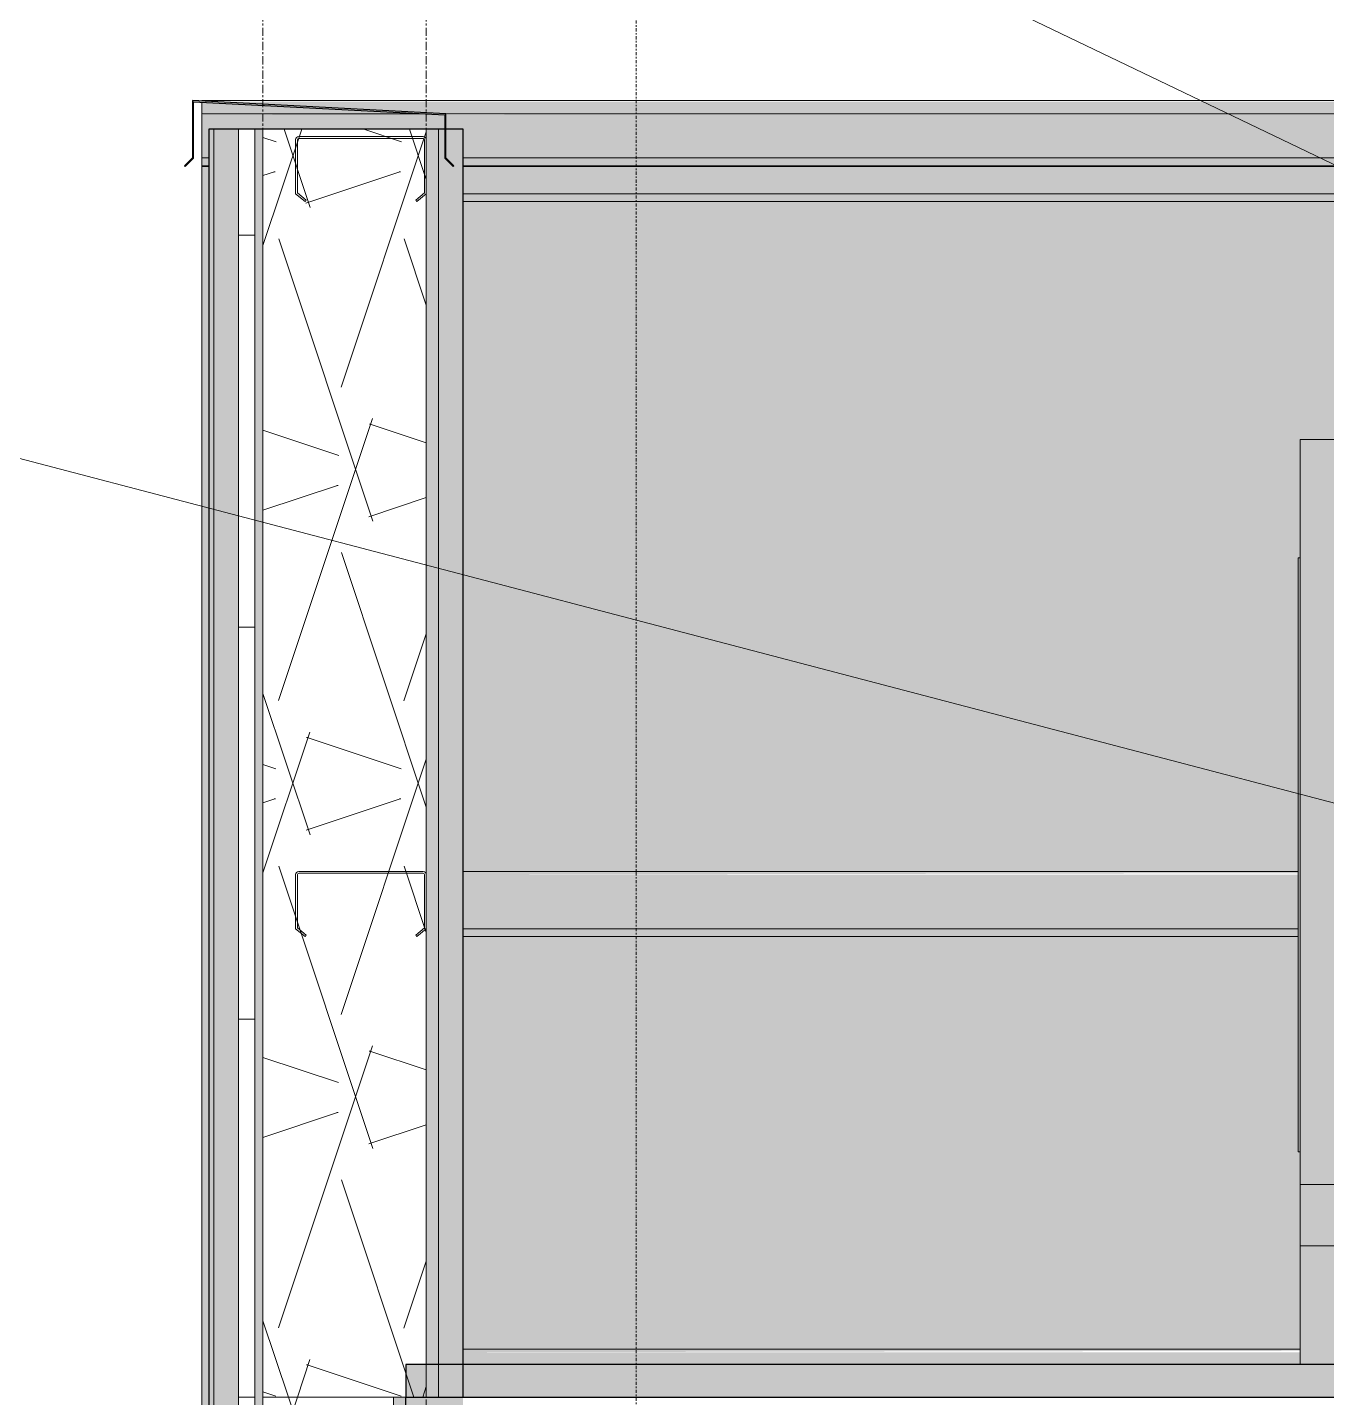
# Model space of a CAD drawing. Header units: inches. Extents: x -23445 to -32, y -314 to 853.
# Drawn here: x -18841.2 to -18761.7, y 164.1 to 248 of the extents above; entities that cross this region are included whole.
import ezdxf

# ---------------------------------------------------------------- set-up
doc = ezdxf.new("R2010")
doc.units = ezdxf.units.IN
doc.header["$MEASUREMENT"] = 0
doc.linetypes.add('Dash Dot 3_16_', pattern=[0.3125, 0.1875, -0.0625, 0, -0.0625])
doc.linetypes.add('Grid Line 1_2_', pattern=[0.875, 0.5, -0.125, 0.125, -0.125])
for name, color, linetype, lineweight in [('A-ANNO-IDEN', 131, 'Continuous', 9), ('A-ANNO-SYMB', 150, 'Continuous', 9), ('A-ROOF', 132, 'Continuous', 9), ('A-WALL', 113, 'Continuous', 9), ('A-WALL-PATT', 111, 'Continuous', 25), ('M-EQPM', 50, 'Continuous', 9), ('S-BEAM', 12, 'Continuous', 9), ('S-GRID', 1, 'Continuous', 9)]:
    doc.layers.add(name, color=color, linetype=linetype, lineweight=lineweight)
pattern_1 = [(0, (-33544.22, 67.247), (0, 24), []), (90, (-33544.22, 67.247), (-24, 1e-15), [])]
pattern_2 = [(161.57, (-33543.261, 68.207), (-7.6802237, -0.0009796), [0, -54.643, 6.067, 0]), (18.43, (-33545.181, 68.207), (-7.6802237, 0.0009796), [0, -54.643, 6.067, 0]), (108.43, (-33543.261, 68.207), (3.8382953, -19.20136532), [18.211, -42.499]), (71.57, (-33545.181, 68.207), (3.8382953, 19.20136532), [18.211, -42.499])]

# ---------------------------------------------------------------- blocks, each defined once
blk = doc.blocks.new('Carrier_48TC_Standard_Efficiency_Gas_Heat_Electric_Cooling_Packaged_Rooftop_Unit_3_to_15_nominal_tons - 12_5 ton 48TC__14-1350227-Building Section - East_West looking South _ Fitness Center')
at = {"layer": 'M-EQPM'}
for points in [[(-26217.89, 173.377), (-26129.765, 173.377), (-26129.765, 222.752), (-26217.89, 222.752), (-26217.89, 174.14)], [(-26217.89, 179.127), (-26217.89, 215.502), (-26218.015, 215.502), (-26218.015, 179.127)], [(-26217.89, 166.121), (-26129.765, 166.121), (-26129.765, 177.127), (-26217.89, 177.127), (-26217.89, 174.14)]]:
    blk.add_hatch(color=256, dxfattribs=at).paths.add_polyline_path(points, flags=0)
for p, q in [((-26217.89, 222.752), (-26129.765, 222.752)), ((-26217.89, 222.752), (-26217.89, 173.377)), ((-26218.015, 179.127), (-26218.015, 215.502)), ((-26218.015, 215.502), (-26217.89, 215.502)), ((-26217.89, 179.127), (-26218.015, 179.127)), ((-26217.89, 177.127), (-26129.765, 177.127)), ((-26217.89, 177.127), (-26217.89, 166.121)), ((-26129.765, 173.377), (-26217.89, 173.377))]:
    blk.add_line(p, q, dxfattribs=at)
blk = doc.blocks.new('Girt_C - 8_D-1472943-Building Section - East_West looking South _ Fitness Center')
at = {"layer": 'S-BEAM'}
h = blk.add_hatch(color=256, dxfattribs=at)
h.paths.add_polyline_path([(-26013.041, 237.797), (-25982.89, 237.797), (-25982.89, 239.456), (-26269.14, 239.456), (-26269.14, 237.797), (-26083.226, 237.797)], flags=0)
h.paths.add_polyline_path([(-25693.39, 237.797), (-25693.39, 240.826), (-25690.89, 240.826), (-25690.946, 241.109), (-25694.515, 241.109), (-25694.578, 239.912), (-25695.078, 239.456), (-25978.89, 239.456), (-25978.89, 237.797), (-25694.515, 237.797)], flags=0)
h.paths.add_polyline_path([(-25689.836, 240.826), (-25689.64, 240.826), (-25689.715, 241.109), (-25690.781, 241.109), (-25690.781, 240.826), (-25689.866, 240.826)], flags=0)
h = blk.add_hatch(color=256, dxfattribs=at)
h.paths.add_polyline_path([(-26269.14, 237.314), (-25982.89, 237.314), (-25982.89, 237.797), (-26269.14, 237.797)], flags=0)
h.paths.add_polyline_path([(-25693.39, 237.314), (-25693.39, 237.797), (-25978.89, 237.797), (-25978.89, 237.314), (-25697.206, 237.314)], flags=0)
for p, q in [((-26269.14, 237.797), (-25982.89, 237.797)), ((-26269.14, 237.314), (-25982.89, 237.314))]:
    blk.add_line(p, q, dxfattribs=at)
blk = doc.blocks.new('Girt_C - 8_D-V47-Building Section - East_West looking South _ Fitness Center')
at = {"layer": 'S-BEAM'}
h = blk.add_hatch(color=256, dxfattribs=at)
h.paths.add_polyline_path([(-26269.14, 166.867), (-26217.89, 166.953), (-26217.89, 167.055), (-26269.14, 167.03), (-26269.14, 166.961)], flags=0)
h.paths.add_polyline_path([(-25982.89, 166.867), (-25982.89, 167.055), (-26129.765, 167.013), (-26129.765, 166.867), (-25986.721, 166.867)], flags=0)
h.paths.add_polyline_path([(-25977.948, 166.867), (-25936.865, 166.907), (-25936.865, 167.055), (-25978.89, 166.995), (-25978.89, 166.867)], flags=0)
h.paths.add_polyline_path([(-25693.39, 166.867), (-25693.39, 167.055), (-25924.865, 166.989), (-25924.865, 166.867), (-25697.206, 166.867)], flags=0)
h = blk.add_hatch(color=256, dxfattribs=at)
h.paths.add_polyline_path([(-25693.39, 166.121), (-25693.39, 166.867), (-25924.865, 166.867), (-25924.865, 166.121), (-25697.206, 166.121)], flags=0)
h.paths.add_polyline_path([(-26258.69, 166.121), (-26217.89, 166.121), (-26217.89, 166.867), (-26269.14, 166.867), (-26269.14, 166.121)], flags=0)
h.paths.add_polyline_path([(-26129.765, 166.121), (-25982.89, 166.121), (-25982.89, 166.867), (-26129.765, 166.867)], flags=0)
h.paths.add_polyline_path([(-25978.89, 166.121), (-25936.865, 166.121), (-25936.865, 166.867), (-25978.89, 166.867)], flags=0)
blk.add_line((-26217.89, 167.055), (-26269.14, 167.055), dxfattribs=at)
blk = doc.blocks.new('Girt_C - 8_D-1405608-Building Section - East_West looking South _ Fitness Center')
at = {"layer": 'S-BEAM', "lineweight": 15}
for p, q in [((-26279.39, 241.109), (-26279.39, 237.797)), ((-26279.281, 237.848), (-26279.281, 241.112)), ((-26271.578, 241.297), (-26279.203, 241.297)), ((-26279.203, 241.188), (-26271.578, 241.188)), ((-26271.5, 241.113), (-26271.5, 237.848)), ((-26271.39, 237.797), (-26271.39, 241.109)), ((-26279.39, 237.797), (-26278.816, 237.315)), ((-26278.745, 237.399), (-26279.281, 237.848)), ((-26271.5, 237.848), (-26272.036, 237.398)), ((-26271.966, 237.314), (-26271.39, 237.797)), ((-26278.816, 237.315), (-26278.745, 237.399)), ((-26272.036, 237.398), (-26271.966, 237.314))]:
    blk.add_line(p, q, dxfattribs=at)
for centre, radius, start, end in [((-26279.203, 241.109), 0.188, 90, 180), ((-26279.203, 241.109), 0.0782, 90, 177.87728), ((-26271.578, 241.109), 0.188, 0, 90), ((-26271.578, 241.109), 0.0782, 3.04236, 90)]:
    blk.add_arc(centre, radius, start, end, dxfattribs=at)
blk = doc.blocks.new('Girt_C - 8_D-1405607-Building Section - East_West looking South _ Fitness Center')
at = {"layer": 'S-BEAM', "lineweight": 15}
for p, q in [((-26279.39, 196.109), (-26279.39, 192.797)), ((-26279.281, 192.848), (-26279.281, 196.112)), ((-26271.578, 196.297), (-26279.203, 196.297)), ((-26279.203, 196.188), (-26271.578, 196.188)), ((-26271.5, 196.113), (-26271.5, 192.848)), ((-26271.39, 192.797), (-26271.39, 196.109)), ((-26279.39, 192.797), (-26278.816, 192.315)), ((-26278.745, 192.399), (-26279.281, 192.848)), ((-26278.816, 192.315), (-26278.745, 192.399)), ((-26271.5, 192.848), (-26272.036, 192.398)), ((-26272.036, 192.398), (-26271.966, 192.314)), ((-26271.966, 192.314), (-26271.39, 192.797))]:
    blk.add_line(p, q, dxfattribs=at)
for centre, radius, start, end in [((-26279.203, 196.109), 0.188, 90, 180), ((-26279.203, 196.109), 0.0782, 90, 177.87728), ((-26271.578, 196.109), 0.188, 0, 90), ((-26271.578, 196.109), 0.0782, 3.04236, 90)]:
    blk.add_arc(centre, radius, start, end, dxfattribs=at)
blk = doc.blocks.new('Girt_C - 8_D-V64-Building Section - East_West looking South _ Fitness Center')
at = {"layer": 'S-BEAM'}
h = blk.add_hatch(color=256, dxfattribs=at)
h.paths.add_polyline_path([(-26269.14, 196.109), (-26218.015, 196.195), (-26218.015, 196.297), (-26269.14, 196.272), (-26269.14, 196.203)], flags=0)
h.paths.add_polyline_path([(-26129.765, 196.109), (-26019.64, 196.163), (-26019.64, 196.297), (-26129.765, 196.255), (-26129.765, 196.18)], flags=0)
h.paths.add_polyline_path([(-25933.216, 196.109), (-25693.39, 196.11), (-25693.39, 196.297), (-25933.416, 196.232), (-25933.28, 196.149)], flags=0)
h = blk.add_hatch(color=256, dxfattribs=at)
h.paths.add_polyline_path([(-26269.14, 192.797), (-26218.015, 192.797), (-26218.015, 196.109), (-26269.14, 196.109), (-26269.14, 193.676)], flags=0)
h.paths.add_polyline_path([(-25929.362, 192.797), (-25693.39, 192.797), (-25693.39, 196.109), (-25933.216, 196.109), (-25932.285, 195.539), (-25930.113, 193.676)], flags=0)
h.paths.add_polyline_path([(-26009.515, 192.797), (-26009.515, 193.852), (-26019.64, 193.852), (-26019.64, 196.109), (-26129.765, 196.109), (-26129.765, 192.797), (-26013.041, 192.797)], flags=0)
h = blk.add_hatch(color=256, dxfattribs=at)
h.paths.add_polyline_path([(-25693.39, 192.314), (-25693.39, 192.797), (-25929.362, 192.797), (-25928.95, 192.314), (-25697.206, 192.314)], flags=0)
h.paths.add_polyline_path([(-26258.69, 192.314), (-26218.015, 192.314), (-26218.015, 192.797), (-26269.14, 192.797), (-26269.14, 192.314)], flags=0)
h.paths.add_polyline_path([(-26129.765, 192.314), (-26009.515, 192.314), (-26009.515, 192.797), (-26129.765, 192.797)], flags=0)
for p, q in [((-26218.015, 196.297), (-26269.14, 196.297)), ((-26269.14, 192.797), (-26218.015, 192.797)), ((-26269.14, 192.314), (-26218.015, 192.314))]:
    blk.add_line(p, q, dxfattribs=at)

msp = doc.modelspace()

# ---------------------------------------------------------------- hatches: boundary and pattern name
at = {"layer": 'A-ROOF'}
msp.add_hatch(color=256, dxfattribs=at).paths.add_polyline_path([(-18818.03, 164.119), (-15356.53, 164.119), (-15356.53, 166.121), (-18818.03, 166.121), (-18818.03, 164.372)], flags=0)
at = {"layer": 'A-WALL'}
h = msp.add_hatch(color=256, dxfattribs=at)
h.paths.add_polyline_path([(-18831.548, 239.456), (-18831.03, 239.974), (-18831.03, 243.434), (-18815.655, 242.628), (-18815.655, 239.974), (-18815.592, 240), (-18815.592, 242.688), (-18831.092, 243.5), (-18831.092, 240), (-18831.592, 239.5)], flags=0)
h.paths.add_polyline_path([(-18224.012, 239.456), (-18223.967, 239.5), (-18224.467, 240), (-18224.467, 243.5), (-18239.967, 242.688), (-18239.967, 240), (-18239.905, 239.974), (-18239.905, 242.628), (-18224.53, 243.434), (-18224.53, 239.974)], flags=0)
at = {"layer": 'A-WALL', "lineweight": 5}
h = msp.add_hatch(color=256, dxfattribs=at)
h.paths.add_polyline_path([(-18830.53, 242.688), (-18816.787, 242.688), (-18830.53, 243.408), (-18830.53, 242.907)], flags=0)
h.paths.add_polyline_path([(-18815.592, 242.688), (-18239.905, 242.691), (-18225.049, 243.5), (-18829.836, 243.434), (-18815.655, 242.691)], flags=0)
h = msp.add_hatch(color=256, dxfattribs=at)
h.paths.add_polyline_path([(-18540.884, 240), (-18239.967, 240), (-18239.967, 242.688), (-18815.592, 242.628), (-18815.592, 241.75), (-18814.53, 241.75), (-18814.53, 240), (-18558.43, 240)], flags=0)
h.paths.add_polyline_path([(-18830.092, 240), (-18830.092, 241.75), (-18815.655, 241.75), (-18815.655, 242.628), (-18818.03, 242.688), (-18830.53, 242.628), (-18830.53, 240)], flags=0)
h = msp.add_hatch(color=256, dxfattribs=at)
h.paths.add_polyline_path([(-18830.53, 158.5), (-18830.092, 158.561), (-18830.092, 239.456), (-18830.53, 239.456), (-18830.53, 164.119)], flags=0)
h.paths.add_polyline_path([(-18233.823, 166.121), (-18228.926, 166.121), (-18228.926, 167.347), (-18234.78, 167.347), (-18234.78, 166.121)], flags=0)
h.paths.add_polyline_path([(-18558.43, 167.055), (-18528.28, 167.055), (-18528.28, 167.852), (-18553.342, 167.852), (-18553.342, 181.852), (-18554.905, 181.852), (-18554.905, 192.314), (-18675.155, 192.314), (-18675.155, 167.055), (-18575.977, 167.055)], flags=0)
h.paths.add_polyline_path([(-18804.08, 167.055), (-18763.28, 167.055), (-18763.28, 179.127), (-18763.405, 179.127), (-18763.405, 192.314), (-18814.53, 192.314), (-18814.53, 167.055)], flags=0)
h.paths.add_polyline_path([(-18496.655, 186.977), (-18496.655, 186.977), (-18496.655, 174.14)], flags=0)
h.paths.add_polyline_path([(-18524.28, 167.055), (-18482.255, 167.055), (-18482.255, 180.977), (-18482.459, 182.53), (-18483.059, 183.977), (-18484.012, 185.219), (-18485.439, 186.249), (-18486.702, 186.772), (-18488.255, 186.977), (-18497.655, 186.977), (-18497.655, 181.852), (-18499.217, 181.852), (-18499.217, 167.852), (-18524.28, 167.852)], flags=0)
h.paths.add_polyline_path([(-18435.606, 167.055), (-18238.78, 167.055), (-18238.78, 192.314), (-18474.339, 192.314), (-18473.693, 191.557), (-18472.217, 189.148), (-18471.136, 186.539), (-18470.477, 183.793), (-18470.255, 180.977), (-18470.255, 167.055), (-18453.152, 167.055)], flags=0)
h.paths.add_polyline_path([(-18228.28, 175.61), (-18228.28, 192.797), (-18228.854, 192.315), (-18228.925, 192.399), (-18228.389, 192.848), (-18228.389, 196.112), (-18228.28, 196.188), (-18228.28, 237.797), (-18228.854, 237.315), (-18228.925, 237.399), (-18228.389, 237.848), (-18228.389, 241.112), (-18228.28, 241.188), (-18228.28, 241.75), (-18239.905, 241.75), (-18239.905, 241.297), (-18228.467, 241.297), (-18228.467, 241.188), (-18235.03, 241.109), (-18234.962, 240.826), (-18234.78, 240.826), (-18234.78, 196.297), (-18228.467, 196.297), (-18228.467, 196.188), (-18234.78, 196.109), (-18234.78, 175.798), (-18228.467, 175.798), (-18228.389, 175.614)], flags=0)
h.paths.add_polyline_path([(-18478.912, 196.297), (-18238.78, 196.297), (-18238.78, 237.314), (-18524.28, 237.314), (-18524.28, 222.102), (-18492.53, 222.102), (-18477.78, 214.239), (-18477.78, 208.332), (-18497.655, 199.624), (-18497.655, 198.977), (-18488.245, 198.976), (-18485.255, 198.711), (-18482.693, 198.096), (-18480.083, 197.015)], flags=0)
h.paths.add_polyline_path([(-18814.53, 196.297), (-18763.405, 196.297), (-18763.405, 215.502), (-18763.28, 215.502), (-18763.28, 222.752), (-18675.155, 222.752), (-18675.155, 196.297), (-18565.03, 196.297), (-18565.03, 205.615), (-18569.7, 207.223), (-18571.655, 212.072), (-18554.905, 222.102), (-18528.28, 222.102), (-18528.28, 237.314), (-18814.53, 237.314), (-18814.53, 232.748)], flags=0)
at = {"layer": 'A-WALL'}
for points in [[(-18829.78, 164.119), (-18829.78, 241.75), (-18830.092, 241.75), (-18830.092, 164.119)], [(-18829.78, 0), (-18829.78, 164.119), (-18830.092, 164.119), (-18830.092, 0)]]:
    msp.add_hatch(color=256, dxfattribs=at).paths.add_polyline_path(points, flags=0)
at = {"layer": 'A-WALL', "lineweight": 5}
for points in [[(-18828.28, 164.119), (-18828.28, 241.75), (-18829.78, 241.75), (-18829.78, 164.119)], [(-18826.78, 164.119), (-18826.78, 241.75), (-18827.28, 241.75), (-18827.28, 164.119)], [(-18816.03, 164.119), (-18816.03, 241.75), (-18816.78, 241.75), (-18816.78, 164.119)], [(-18816.03, 164.119), (-18814.53, 164.119), (-18814.53, 241.75), (-18815.592, 241.75), (-18815.592, 240), (-18815.655, 239.974), (-18815.655, 241.75), (-18816.03, 241.75), (-18816.03, 164.372)], [(-18830.092, 239.456), (-18830.092, 239.5), (-18830.53, 239.456)], [(-18828.28, 0), (-18828.28, 164.119), (-18829.78, 164.119), (-18829.78, 0)], [(-18826.78, 0), (-18826.78, 164.119), (-18827.28, 164.119), (-18827.28, 0)], [(-18818.03, 0), (-18818.03, 164.119), (-18818.78, 164.119), (-18818.78, 0)], [(-18814.53, 159.265), (-18814.53, 164.119), (-18818.03, 164.119), (-18818.03, 159.265), (-18816.074, 159.265)]]:
    msp.add_hatch(color=256, dxfattribs=at).paths.add_polyline_path(points, flags=0)
h = msp.add_hatch(color=256, dxfattribs=at)
h.paths.add_polyline_path([(-18532.111, 239.5), (-18240.423, 239.544), (-18239.967, 240), (-18814.53, 240), (-18814.53, 239.5), (-18540.884, 239.5)], flags=0)
h.paths.add_polyline_path([(-18830.092, 239.5), (-18830.092, 240), (-18830.53, 240), (-18830.53, 239.5)], flags=0)
at = {"layer": 'A-WALL-PATT', "lineweight": 9}
h = msp.add_hatch(dxfattribs=at)
h.set_pattern_fill('FP_16', color=256, style=0, pattern_type=2)
h.set_pattern_definition(pattern_1)
h.paths.add_polyline_path([(-18827.28, 164.119), (-18827.28, 241.75), (-18828.28, 241.75), (-18828.28, 164.119)], flags=0)
h = msp.add_hatch(dxfattribs=at)
h.set_pattern_fill('FP_17', color=256, style=0, pattern_type=2)
h.set_pattern_definition(pattern_2)
h.paths.add_polyline_path([(-18821.626, 164.119), (-18816.78, 164.119), (-18816.78, 241.75), (-18826.78, 241.75), (-18826.78, 164.119)], flags=0)
h = msp.add_hatch(dxfattribs=at)
h.set_pattern_fill('FP_16', color=256, style=0, pattern_type=2)
h.set_pattern_definition(pattern_1)
h.paths.add_polyline_path([(-18827.28, 0), (-18827.28, 164.119), (-18828.28, 164.119), (-18828.28, 0)], flags=0)
h = msp.add_hatch(dxfattribs=at)
h.set_pattern_fill('FP_17', color=256, style=0, pattern_type=2)
h.set_pattern_definition(pattern_2)
h.paths.add_polyline_path([(-18818.78, 0), (-18818.78, 164.119), (-18826.78, 164.119), (-18826.78, 0)], flags=0)

# ---------------------------------------------------------------- linework, layer by layer
at = {"layer": 'A-ANNO-IDEN', "color": 153}
for p, q in [((-18708.726, 214.394), (-19060.637, 383.332)), ((-18741.149, 195.234), (-19035.353, 272.374))]:
    msp.add_line(p, q, dxfattribs=at)
at = {"layer": 'A-ANNO-SYMB', "linetype": 'Dash Dot 3_16_'}
msp.add_line((-18803.926, -52.075), (-18803.926, 274.323), dxfattribs=at)
at = {"layer": 'A-ROOF', "lineweight": 25}
for p, q in [((-15356.53, 166.121), (-18818.03, 166.121)), ((-18818.03, 166.121), (-18818.03, 164.119)), ((-18814.53, 164.119), (-15356.53, 164.119))]:
    msp.add_line(p, q, dxfattribs=at)
at = {"layer": 'A-WALL', "lineweight": 25}
for p, q in [((-18815.592, 242.688), (-18831.092, 243.5)), ((-18831.092, 243.5), (-18831.092, 240)), ((-18831.03, 239.974), (-18831.03, 243.434)), ((-18831.03, 243.434), (-18815.655, 242.628)), ((-18815.655, 242.628), (-18815.655, 239.974)), ((-18815.592, 240), (-18815.592, 242.688)), ((-18815.655, 241.75), (-18830.092, 241.75)), ((-18830.092, 241.75), (-18830.092, 0)), ((-18814.53, 241.75), (-18815.592, 241.75)), ((-18814.53, 164.119), (-18814.53, 241.75)), ((-18831.092, 240), (-18831.592, 239.5)), ((-18831.548, 239.456), (-18831.03, 239.974)), ((-18815.137, 239.456), (-18815.655, 239.974)), ((-18815.592, 240), (-18815.092, 239.5)), ((-18831.592, 239.5), (-18831.548, 239.456)), ((-18815.092, 239.5), (-18815.137, 239.456)), ((-18818.03, 164.119), (-18814.53, 164.119)), ((-18818.03, 0), (-18818.03, 164.119))]:
    msp.add_line(p, q, dxfattribs=at)
at = {"layer": 'A-WALL'}
for p, q in [((-18830.53, 243.5), (-18224.467, 243.5)), ((-18830.53, 243.41), (-18830.53, 158.5)), ((-18830.53, 242.688), (-18816.787, 242.688)), ((-18815.592, 242.688), (-18239.967, 242.688)), ((-18829.78, 241.75), (-18829.78, 0)), ((-18828.28, 241.75), (-18828.28, 0)), ((-18827.28, 241.75), (-18827.28, 0)), ((-18826.78, 241.75), (-18826.78, 0)), ((-18816.78, 241.75), (-18816.78, 164.119)), ((-18816.03, 241.75), (-18816.03, 164.119)), ((-18830.53, 240), (-18830.092, 240)), ((-18814.53, 240), (-18239.967, 240)), ((-18830.53, 239.5), (-18830.092, 239.5)), ((-18830.53, 239.456), (-18830.092, 239.456)), ((-18814.53, 239.5), (-18240.467, 239.5)), ((-18814.53, 239.456), (-18240.423, 239.456)), ((-18828.28, 164.119), (-18827.28, 164.119)), ((-18826.78, 164.119), (-18818.03, 164.119)), ((-18818.78, 164.119), (-18818.78, 0))]:
    msp.add_line(p, q, dxfattribs=at)
at = {"layer": 'S-GRID', "linetype": 'Grid Line 1_2_'}
for p, q in [((-18826.78, -273.161), (-18826.78, 671.892)), ((-18826.78, -273.161), (-18826.78, 671.892)), ((-18816.78, -273.161), (-18816.78, 671.892)), ((-18816.78, -273.161), (-18816.78, 671.892))]:
    msp.add_line(p, q, dxfattribs=at)

# ---------------------------------------------------------------- block references
at = {"layer": 'M-EQPM'}
msp.add_blockref('Carrier_48TC_Standard_Efficiency_Gas_Heat_Electric_Cooling_Packaged_Rooftop_Unit_3_to_15_nominal_tons - 12_5 ton 48TC__14-1350227-Building Section - East_West looking South _ Fitness Center', (7454.61, 0), dxfattribs=at)
at = {"layer": 'S-BEAM'}
for name in ['Girt_C - 8_D-1405608-Building Section - East_West looking South _ Fitness Center', 'Girt_C - 8_D-1472943-Building Section - East_West looking South _ Fitness Center', 'Girt_C - 8_D-1405607-Building Section - East_West looking South _ Fitness Center', 'Girt_C - 8_D-V64-Building Section - East_West looking South _ Fitness Center', 'Girt_C - 8_D-V47-Building Section - East_West looking South _ Fitness Center']:
    msp.add_blockref(name, (7454.61, 0), dxfattribs=at)

doc.saveas('drawing.dxf')
